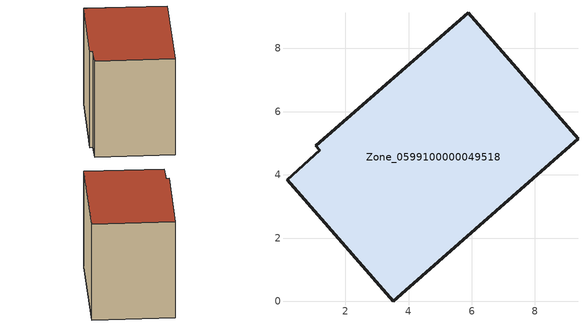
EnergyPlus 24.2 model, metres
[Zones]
Zone_0599100000049518
 floor ground (C_G): 0.15,3.84 1.19,4.78 1.05,4.92 5.88,9.13 9.36,5.15 3.51,0 z0
 wall outside (C_F): 9.36,5.15 5.88,9.13 1.05,4.92 1.19,4.78 0.15,3.84 3.51,0 9.36,5.15 z0:6.71
 roof outside (C_R): 1.19,4.78 0.15,3.84 3.51,0 9.36,5.15 5.88,9.13 1.05,4.92 z6.71
[BUILDING]
Pand.0599100000049518: North Axis=0; Terrain=City; Loads Convergence Tolerance Value=0.04; Temperature Convergence Tolerance Value=0.4; Solar Distribution=FullExterior; Maximum Number of Warmup Days=25; Minimum Number of Warmup Days=1
[Site:Location]
Rotterdam.The.Hague.AP_ZH_NLD Design_Conditions: Latitude=51.96; Longitude=4.45; Time Zone=1; Elevation=-4.5
[SITE:GROUNDTEMPERATURE:BUILDINGSURFACE]
18, 18, 18, 18, 18, 18, 18, 18, 18, 18, 18, 18
[MATERIAL] Thermal Absorptance=0.9; Solar Absorptance=0.7; Visible Absorptance=0.7
Name | Roughness | Thickness | Conductivity | Density | Specific Heat
G.TC.1946 | MediumSmooth | 0.15 | 1 | 540 | 1210
F.TC.1946 | Rough | 0.3 | 0.857143 | 1920 | 840
R.TC.1946 | MediumRough | 0.2 | 0.909091 | 1500 | 1000
[CONSTRUCTION]
C_G: G.TC.1946
C_F: F.TC.1946
C_R: R.TC.1946
[ZONE]
Zone_0599100000049518: Type=1; Multiplier=1; Ceiling Height=Autocalculate; Volume=Autocalculate; Floor Area=autocalculate; Part of Total Floor Area=Yes
[ZONEINFILTRATION:DESIGNFLOWRATE]
Infil_Zone_0599100000049518: Zone or ZoneList or Space or SpaceList=Zone_0599100000049518; Schedule=AlwaysOn; Design Flow Rate Calculation Method=Flow/Area; Flow Rate per Floor Area=0.003; Constant Term Coefficient=1; Temperature Term Coefficient=0; Velocity Term Coefficient=0; Velocity Squared Term Coefficient=0
[HVACTEMPLATE:ZONE:IDEALLOADSAIRSYSTEM]
Zone_0599100000049518: Maximum Heating Supply Air Temperature=50; Minimum Cooling Supply Air Temperature=13; Maximum Heating Supply Air Humidity Ratio=0.0156; Minimum Cooling Supply Air Humidity Ratio=0.0077; Heating Limit=NoLimit; Cooling Limit=NoLimit; Dehumidification Control Type=ConstantSensibleHeatRatio; Cooling Sensible Heat Ratio=0.7; Dehumidification Setpoint=60; Humidification Control Type=None; Humidification Setpoint=30; Outdoor Air Method=None; Outdoor Air Flow Rate per Person=0.00944; Outdoor Air Flow Rate per Zone Floor Area=0; Outdoor Air Flow Rate per Zone=0; Demand Controlled Ventilation Type=None; Outdoor Air Economizer Type=NoEconomizer; Heat Recovery Type=None; Sensible Heat Recovery Effectiveness=0.7; Latent Heat Recovery Effectiveness=0.65
[ZONECONTROL:THERMOSTAT]
ThermostatControl_Zone_0599100000049518: Zone or ZoneList=Zone_0599100000049518; Control Type Schedule=DualSetpointControlType; Control 1=Thermostat_Zone_0599100000049518; Temperature Difference Between Cutout And Setpoint=0
[THERMOSTATSETPOINT:DUALSETPOINT]
Thermostat_Zone_0599100000049518: Heating Setpoint Temperature Schedule=HeatingSetpoint_Zone_0599100000049518; Cooling Setpoint Temperature Schedule=CoolingSetpoint_Zone_0599100000049518
[SCHEDULE:COMPACT]
HeatingSetpoint_Zone_0599100000049518: Through: 12/31, For: AllDays, Until: 24:00, 21
CoolingSetpoint_Zone_0599100000049518: Through: 12/31, For: AllDays, Until: 24:00, 24
DualSetpointControlType: Through: 12/31, For: AllDays, Until: 24:00, 4
AlwaysOn: Through: 12/31, For: AllDays, Until: 24:00, 1
